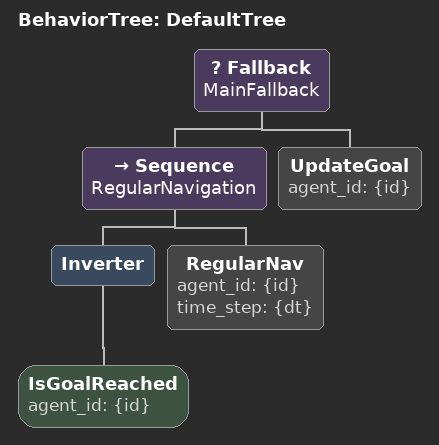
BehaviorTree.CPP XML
<?xml version="1.0" encoding="UTF-8"?>
<!--
https://raw.githubusercontent.com/robotics-upo/hunav_gazebo_wrapper/refs/heads/v2.0/behavior_trees/agents_cafe__agent_1_bt.xml -->
<root main_tree_to_execute="DefaultTree" BTCPP_format="4">

  <include ros_pkg="arena_simulation_setup" path="configs/hunav/behavior_trees/BTRegularNav.xml" />

  <BehaviorTree ID="DefaultTree">
    <Fallback name="MainFallback">
      <Sequence name="RegularNavigation">
        <Inverter>
          <IsGoalReached agent_id="{id}" />
        </Inverter>
        <RegularNav agent_id="{id}" time_step="{dt}" />
      </Sequence>
      <UpdateGoal agent_id="{id}" />
    </Fallback>
  </BehaviorTree>

</root>
